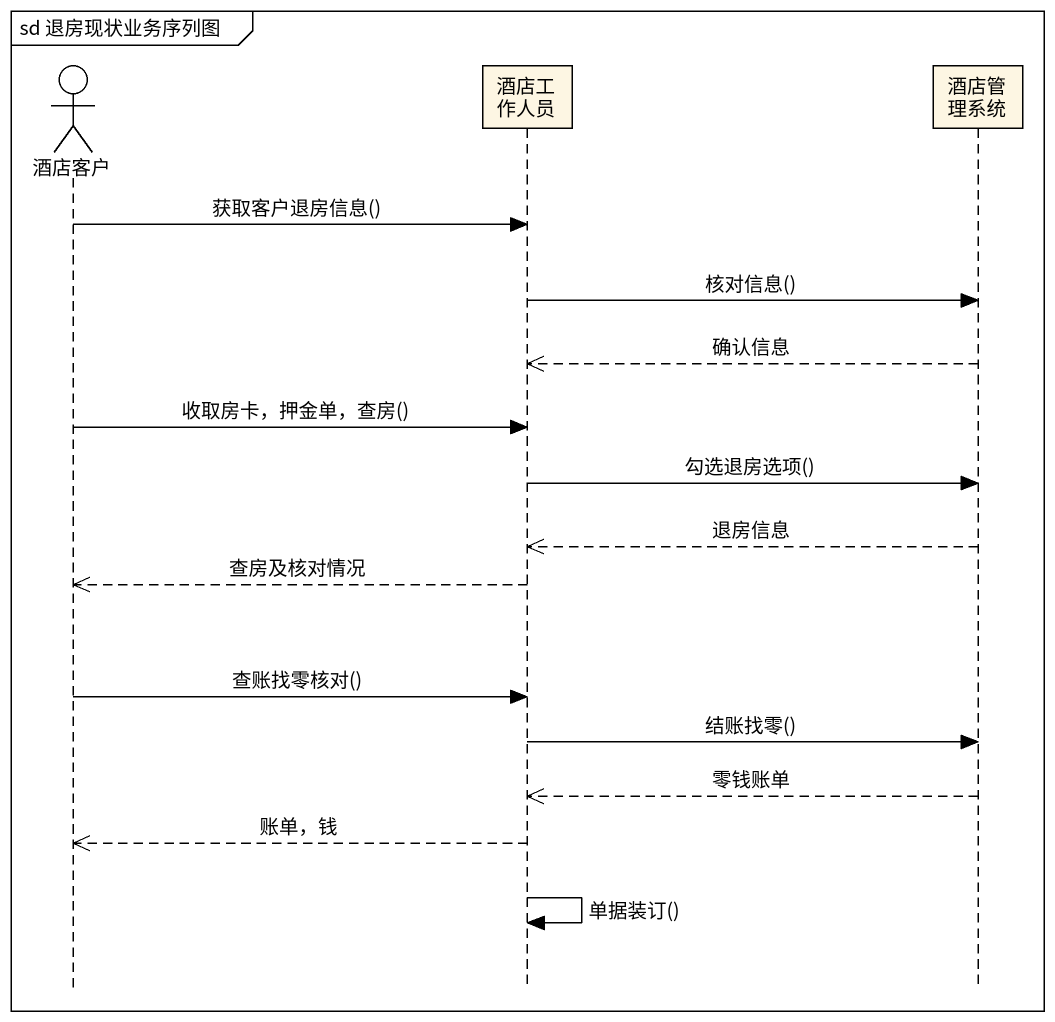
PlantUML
@startuml
mainframe sd 退房现状业务序列图
hide footbox
actor 酒店客户
participant 酒店工作人员
participant 酒店管理系统

酒店客户 -> 酒店工作人员 : 获取客户退房信息()
酒店工作人员 -> 酒店管理系统 : 核对信息()
酒店管理系统 -->> 酒店工作人员 : 确认信息
酒店客户 -> 酒店工作人员 : 收取房卡，押金单，查房()
酒店工作人员 -> 酒店管理系统 : 勾选退房选项()
酒店管理系统 -->> 酒店工作人员 : 退房信息
酒店工作人员 -->> 酒店客户 : 查房及核对情况
酒店客户 -> 酒店工作人员 : 查账找零核对()
酒店工作人员 -> 酒店管理系统 : 结账找零()
酒店管理系统 -->> 酒店工作人员 : 零钱账单
酒店工作人员 -->> 酒店客户 : 账单，钱
酒店工作人员 -> 酒店工作人员 : 单据装订()
@enduml
